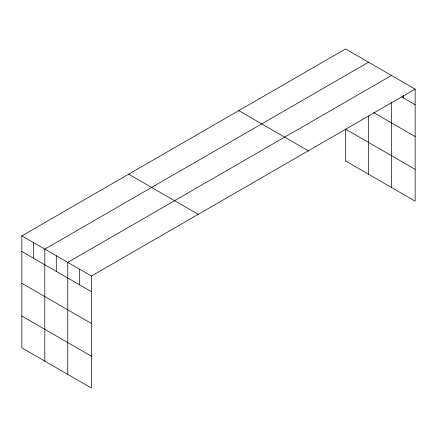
<?xml version="1.0" encoding="UTF-8"?>
<svg xmlns="http://www.w3.org/2000/svg" width="437" height="437" viewBox="0 0 437 437"><rect width="100%" height="100%" fill="white"/><g stroke="black" fill="none" stroke-linecap="round" stroke-linejoin="round"><path stroke-width="0.66" d="M21.85 235.86L91.415 276.026L91.415 388.045L21.85 347.879L21.85 235.86L345.585 48.955L415.15 89.121L415.15 201.14L345.585 160.974L345.585 129.166L415.15 169.332M368.538 62.207L44.809 249.112L44.809 361.137M391.497 75.464L67.762 262.369L67.762 374.389M91.415 276.026L415.15 89.121M401.548 96.899L415.15 104.749M373.706 112.631L415.15 136.557M238.749 110.632L308.32 150.798M128.68 174.183L198.251 214.343M21.85 251.493L91.415 291.659M21.85 283.302L91.415 323.467M21.85 316.071L91.415 356.237M403.324 95.206L403.324 97.921M391.497 102.362L391.497 187.484M368.538 115.794L368.538 174.232M79.589 269.197L79.589 284.831M56.286 255.743L56.286 271.377M33.327 242.486L33.327 258.12"/></g></svg>
